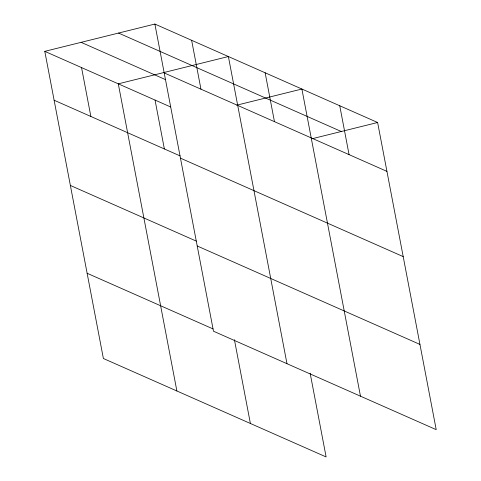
<?xml version="1.0" encoding="UTF-8"?>
<svg xmlns="http://www.w3.org/2000/svg" width="481" height="481" viewBox="0 0 481 481"><rect width="100%" height="100%" fill="white"/><g stroke="black" fill="none" stroke-linecap="round" stroke-linejoin="round"><path stroke-width="0.72" d="M310.143 373.19L326.124 456.95L103.385 358.501L44.793 51.347L154.876 24.05L377.615 122.499L436.207 429.653L213.474 331.205L154.876 24.05M236.766 105.171L301.888 89.027L360.479 396.182M311.778 138.823L377.615 122.499M118.548 33.057L341.288 131.505M164.201 72.926L386.94 171.374M81.121 42.34L165.512 79.636M44.793 51.347L170.701 106.992M54.112 100.222L180.026 155.874M180.459 158.159L403.198 256.607M70.376 185.456L196.284 241.107M197.21 245.977L419.949 344.42M87.127 273.268L213.035 328.92M339.748 105.76L349.074 154.641M265.133 72.781L274.459 121.657M286.977 363.696L228.379 56.536L118.296 83.832L176.888 390.993M191.63 40.296L200.956 89.171M234.415 339.712L250.391 423.478M155.044 100.078L164.37 148.954M81.542 67.587L90.867 116.468"/></g></svg>
